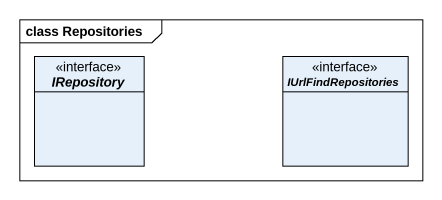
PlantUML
@startuml
mainframe class Repositories
hide circle
hide empty members
interface IRepository
interface IUrlFindRepositories
@enduml
